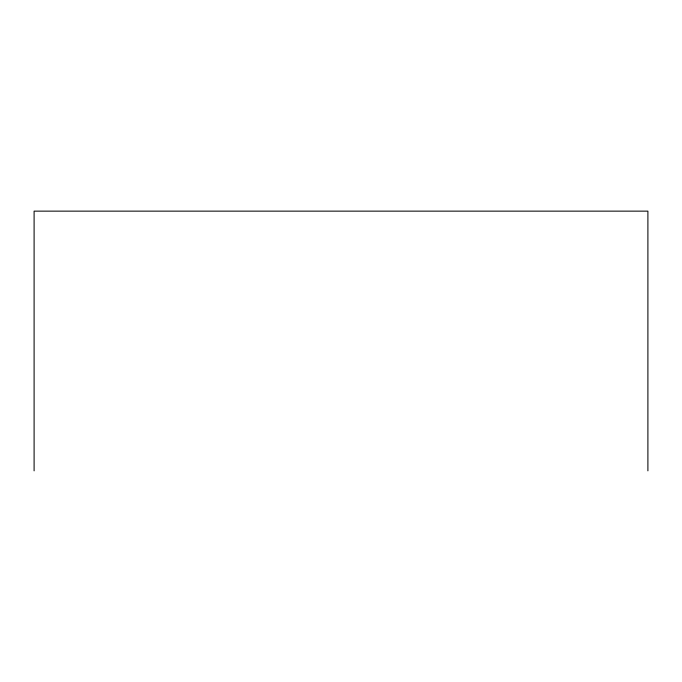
<?xml version="1.0" encoding="UTF-8"?>
<svg xmlns="http://www.w3.org/2000/svg" width="682" height="682" viewBox="0 0 682 682"><rect width="100%" height="100%" fill="white"/><g stroke="black" fill="none" stroke-linecap="round" stroke-linejoin="round"><path stroke-width="1.02" d="M647.9 470.861L647.9 211.139L34.1 211.139L34.1 470.861"/></g></svg>
